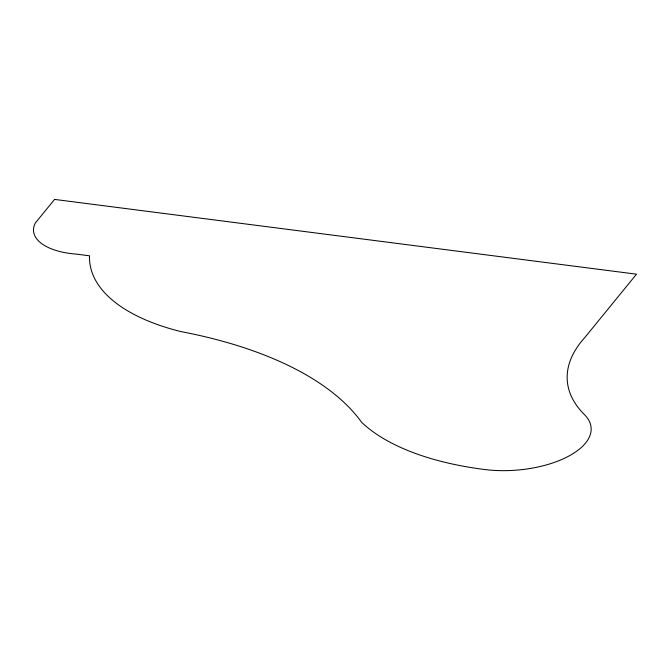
<?xml version="1.0" encoding="UTF-8"?>
<svg xmlns="http://www.w3.org/2000/svg" width="670" height="670" viewBox="0 0 670 670"><rect width="100%" height="100%" fill="white"/><g stroke="black" fill="none" stroke-linecap="round" stroke-linejoin="round"><path stroke-width="1" d="M54.572 199.409L35.41 222.901A59.236 27.721 -4.5 0 0 76.288 254.106L89.537 255.806A203.311 95.132 -4.5 0 0 180.707 331.541A377.913 176.838 -4.5 0 1 361.582 422.259A229.308 107.301 -4.5 0 0 483.74 469.394A77.837 36.423 -4.5 0 0 569.198 455.876A77.837 36.423 -4.5 0 0 584.357 414.546A201.444 94.261 -4.5 0 1 584.902 337.429L636.5 274.181L54.572 199.409"/></g></svg>
